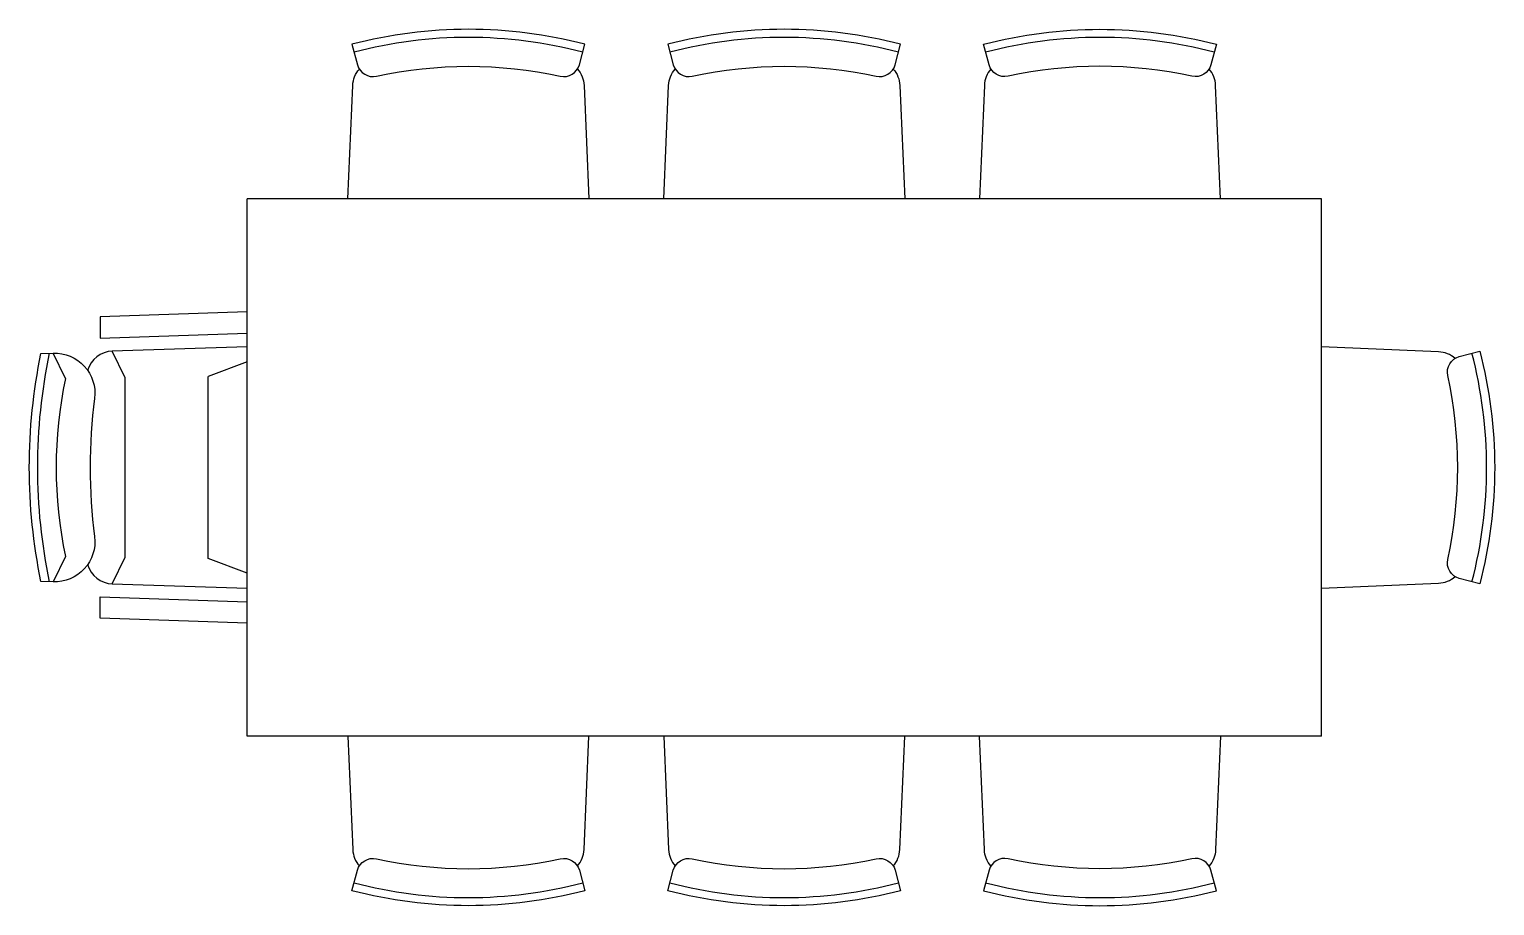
# Model space of a CAD drawing. Extents: x -1.41 to 1.32, y -0.82 to 0.82.
import ezdxf

# ---------------------------------------------------------------- set-up
doc = ezdxf.new("R2010")
doc.units = 0
doc.layers.get('0').update_dxf_attribs({"linetype": 'CONTINUOUS'})

msp = doc.modelspace()

# ---------------------------------------------------------------- linework, layer by layer
at = {"color": 0}
for p, q in [((-1, -0.5), (-1, 0.5)), ((1, 0.5), (-1, 0.5)), ((1, -0.5), (1, 0.5)), ((-1.3381, 0.1655), (-1.3609, 0.213)), ((-1.227, 0.1667), (-1.2509, 0.2166)), ((-1, 0.1966), (-1.0722, 0.1693)), ((-1.227, -0.1667), (-1.227, 0.1667)), ((-1.3381, -0.1655), (-1.3609, -0.213)), ((-1.2509, -0.2166), (-1.227, -0.1667)), ((1, -0.5), (-1, -0.5))]:
    msp.add_line(p, q, dxfattribs=at)
for points in [[(-0.7944, 0.7496, 0.400296), (-0.759, 0.7282, -0.108355), (-0.4168, 0.7282, 0.400296), (-0.3814, 0.7496), (-0.3711, 0.7877, 0.128747), (-0.8047, 0.7877)], [(-0.2065, 0.7496, 0.400296), (-0.1711, 0.7282, -0.108355), (0.1711, 0.7282, 0.400296), (0.2065, 0.7496), (0.2168, 0.7877, 0.128747), (-0.2168, 0.7877)], [(0.7944, 0.7496, -0.400296), (0.759, 0.7282, 0.108355), (0.4168, 0.7282, -0.400296), (0.3814, 0.7496), (0.3711, 0.7877, -0.128747), (0.8047, 0.7877)], [(-1.3837, 0.2122), (-1.3609, 0.213, -0.46106), (-1.284, 0.1287, 0.062207), (-1.284, -0.1287, -0.46106), (-1.3609, -0.213), (-1.3837, -0.2122, -0.102212)], [(1.2568, -0.2065, -0.400296), (1.2353, -0.1711, 0.108355), (1.2353, 0.1711, -0.400296), (1.2568, 0.2065), (1.2948, 0.2168, -0.128747), (1.2948, -0.2168)], [(-0.7944, -0.7496, -0.400296), (-0.759, -0.7282, 0.108355), (-0.4168, -0.7282, -0.400296), (-0.3814, -0.7496), (-0.3711, -0.7877, -0.128747), (-0.8047, -0.7877)], [(-0.2065, -0.7496, -0.400296), (-0.1711, -0.7282, 0.108355), (0.1711, -0.7282, -0.400296), (0.2065, -0.7496), (0.2168, -0.7877, -0.128747), (-0.2168, -0.7877)], [(0.7944, -0.7496, 0.400296), (0.759, -0.7282, -0.108355), (0.4168, -0.7282, 0.400296), (0.3814, -0.7496), (0.3711, -0.7877, 0.128747), (0.8047, -0.7877)]]:
    msp.add_lwpolyline(points, format="xyb", close=True, dxfattribs=at)
for points in [[(-0.8122, 0.5), (-0.8032, 0.7111, -0.169762), (-0.791, 0.7417)], [(-0.3848, 0.7417, -0.169762), (-0.3726, 0.7111), (-0.3635, 0.5, -0.430564)], [(-0.2244, 0.5), (-0.2153, 0.7111, -0.169762), (-0.2031, 0.7417)], [(0.2031, 0.7417, -0.169762), (0.2153, 0.7111), (0.2244, 0.5, -0.430564)], [(0.3848, 0.7417, 0.169762), (0.3726, 0.7111), (0.3635, 0.5, 0.430564)], [(0.8122, 0.5), (0.8032, 0.7111, 0.169762), (0.791, 0.7417)], [(-1, 0.2249), (-1.2509, 0.2166, 0.320836), (-1.2968, 0.1807)], [(1.2489, 0.2031, 0.169762), (1.2182, 0.2153), (1, 0.2247, 0.430564)], [(-1.2968, -0.1807, 0.320836), (-1.2509, -0.2166), (-1, -0.2249, 0.430564)], [(1, -0.2247), (1.2182, -0.2153, 0.169762), (1.2489, -0.2031)], [(-0.8122, -0.5), (-0.8032, -0.7111, 0.169762), (-0.791, -0.7417)], [(-0.3848, -0.7417, 0.169762), (-0.3726, -0.7111), (-0.3635, -0.5, 0.430564)], [(-0.2244, -0.5), (-0.2153, -0.7111, 0.169762), (-0.2031, -0.7417)], [(0.2031, -0.7417, 0.169762), (0.2153, -0.7111), (0.2244, -0.5, 0.430564)], [(0.3848, -0.7417, -0.169762), (0.3726, -0.7111), (0.3635, -0.5, -0.430564)], [(0.8122, -0.5), (0.8032, -0.7111, -0.169762), (0.791, -0.7417)]]:
    msp.add_lwpolyline(points, format="xyb", dxfattribs=at)
for points in [[(-1, 0.2899), (-1.2733, 0.2806), (-1.2733, 0.2406), (-1, 0.2499)], [(-1, -0.1966), (-1.0722, -0.1693), (-1.0722, 0.1693)], [(-1, -0.2899), (-1.2733, -0.2806), (-1.2733, -0.2406), (-1, -0.2499)]]:
    msp.add_lwpolyline(points, dxfattribs=at)
for centre, radius, start, end in [((-0.5879, -0.0403), 0.8408, 75.3327, 104.6625), ((0, -0.0403), 0.8408, 75.3327, 104.6625), ((0.5879, -0.0403), 0.8408, 75.3375, 104.6673), ((-0.36, 0), 1.0304, 168.0887, 191.9159), ((0.4669, 0), 0.8408, 345.3375, 14.6673), ((-0.5565, 0), 0.7989, 168.0414, 191.9586), ((-0.5879, 0.0403), 0.8408, 255.3375, 284.6673), ((0, 0.0403), 0.8408, 255.3375, 284.6673), ((0.5879, 0.0403), 0.8408, 255.3327, 284.6625)]:
    msp.add_arc(centre, radius, start, end, dxfattribs=at)

doc.saveas('drawing.dxf')
